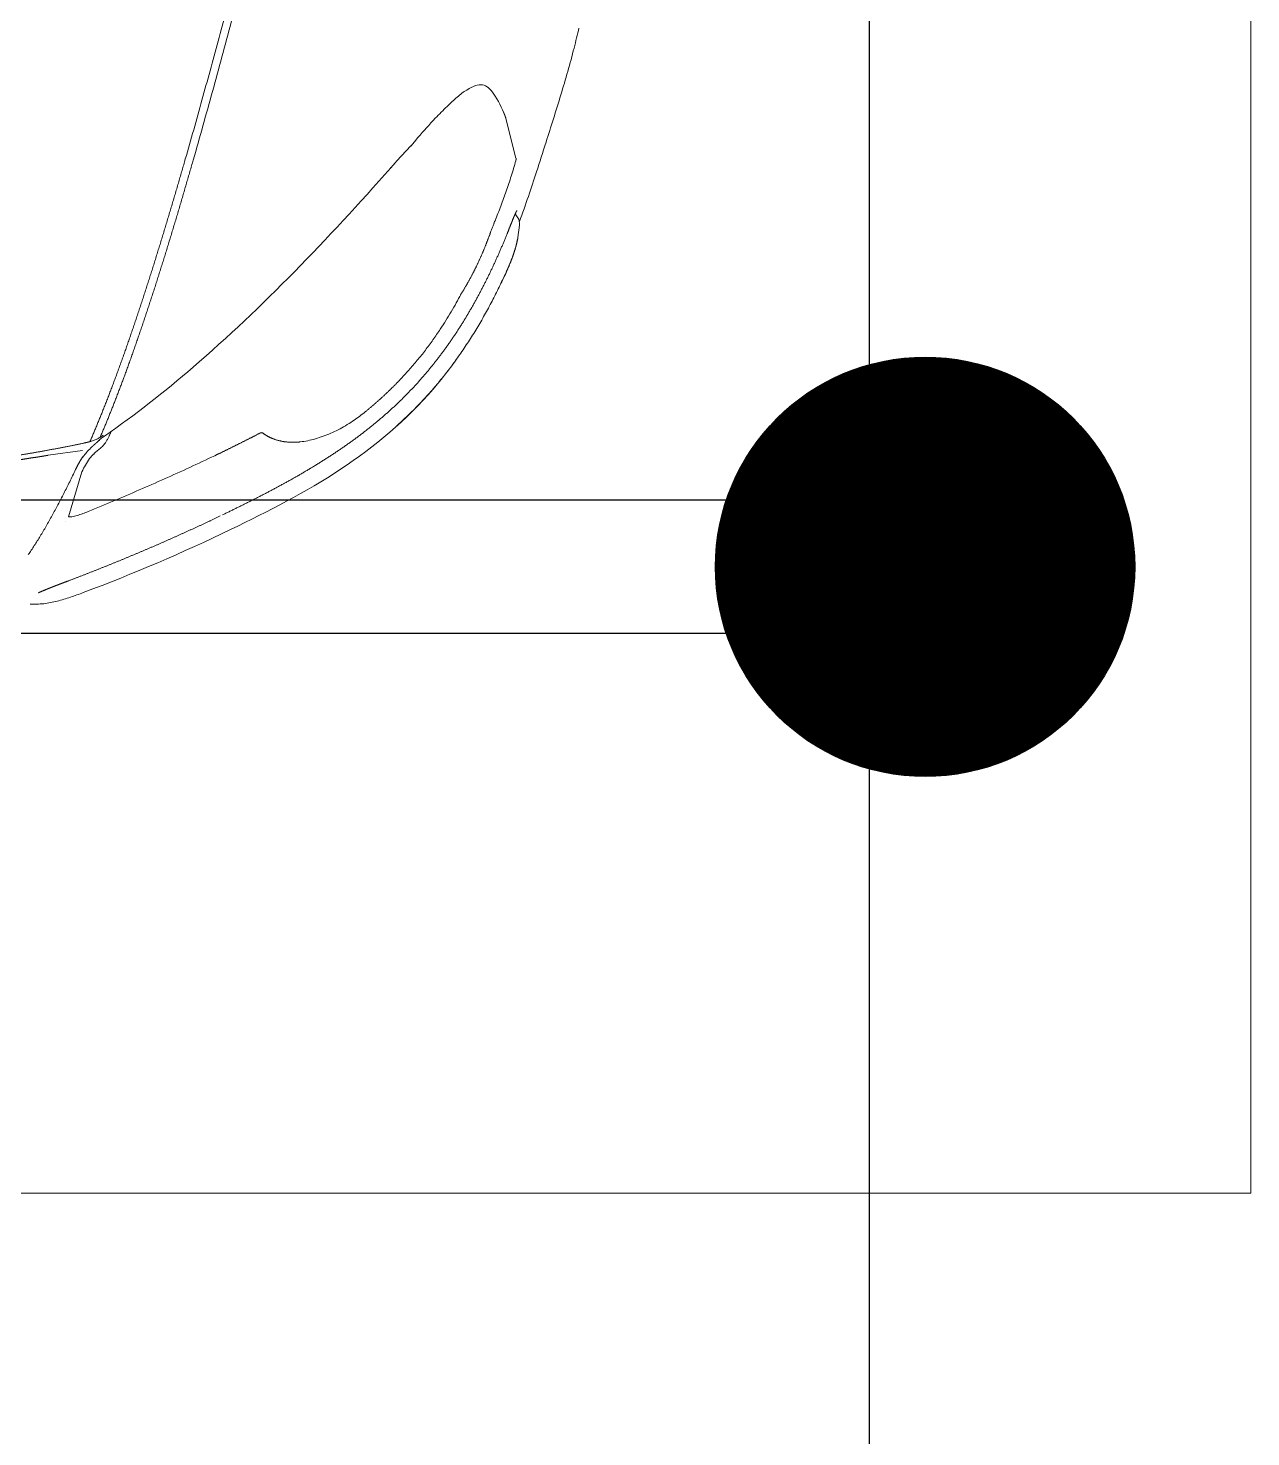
# Model space of a CAD drawing. Extents: x -2012 to 34975, y -1043 to 8321.
# Drawn here: x 33732.7 to 33824.4, y 1388.8 to 1494.4 of the extents above; entities that cross this region are included whole.
import ezdxf
from ezdxf.xclip import XClip

# ---------------------------------------------------------------- set-up
doc = ezdxf.new("R2010")
doc.units = 0
doc.header["$LTSCALE"] = 25
doc.header["$XCLIPFRAME"] = 0
doc.layers.get('0').update_dxf_attribs({"color": 9, "lineweight": 9})
for name, color, linetype, lineweight in [('04', 9, 'Continuous', 9), ('06D', 9, 'Continuous', 9), ('E-KABLO', 7, 'Continuous', 30), ('E-SOKAK AYDINLATMA ARMATÜRÜ', 7, 'Continuous', 30)]:
    doc.layers.add(name, color=color, linetype=linetype, lineweight=lineweight)

# ---------------------------------------------------------------- blocks, each defined once
blk = doc.blocks.new('p-araba-polo')
at = {"extrusion": (0, 0, -1)}
for p, q in [((0.3189, 0.7484), (0.328, 0.7495)), ((0.3334, 0.7485), (0.3346, 0.7476)), ((0.3344, 0.7478), (0.3365, 0.7464)), ((0.4081, 0.7394), (0.3783, 0.7469)), ((0.4278, 0.7293), (0.4248, 0.7314)), ((0.3875, 0.668), (0.3764, 0.6575)), ((0.3712, 0.653), (0.3749, 0.6562)), ((0.3749, 0.6562), (0.3764, 0.6575)), ((0.1683, 0.4355), (0.17, 0.4382)), ((0.172, 0.4427), (0.1727, 0.4429)), ((0.1727, 0.4429), (0.1735, 0.4432)), ((0.1094, 0.4114), (0.1433, 0.4214)), ((0.1556, 0.3961), (0.1593, 0.4217))]:
    blk.add_line(p, q, dxfattribs=at)
at = {"flags": 128}
for points in [[(0.427, 0.7064), (0.4277, 0.7072), (0.4282, 0.7081)], [(0.4171, 0.6952), (0.4181, 0.6962), (0.4193, 0.6975), (0.4207, 0.699)], [(0.3874, 0.668), (0.3906, 0.6707), (0.3938, 0.6734)]]:
    blk.add_lwpolyline(points, dxfattribs=at)
for points, knots in [([(0.3308, 0.7495), (0.3436, 0.7542), (0.3636, 0.7609), (0.3938, 0.7706), (0.4254, 0.7806), (0.4544, 0.789), (0.4711, 0.793), (0.4757, 0.7941)], [0, 0, 0, 0, 0.260213, 0.420209, 0.662967, 0.897224, 1, 1, 1, 1]), ([(0.2909, 0.7387), (0.2938, 0.74), (0.2996, 0.7426), (0.3085, 0.7459), (0.3146, 0.7476), (0.3178, 0.7481)], [0, 0, 0, 0, 0.333411, 0.666747, 1, 1, 1, 1]), ([(0.3764, 0.7468), (0.3726, 0.7457), (0.3649, 0.7434), (0.3536, 0.7396), (0.3424, 0.7356), (0.3351, 0.7327), (0.3314, 0.7312)], [0, 0, 0, 0, 0.250001, 0.500002, 0.750003, 1, 1, 1, 1]), ([(0.1774, 0.6572), (0.18, 0.6601), (0.1853, 0.6658), (0.1936, 0.6741), (0.2022, 0.6821), (0.2111, 0.6897), (0.2203, 0.697), (0.2298, 0.7039), (0.2395, 0.7105), (0.2494, 0.7168), (0.2595, 0.7227), (0.2698, 0.7283), (0.2803, 0.7337), (0.2874, 0.737), (0.2909, 0.7387)], [0, 0, 0, 0, 0.083333, 0.166665, 0.249997, 0.333329, 0.416662, 0.499995, 0.583328, 0.666661, 0.749996, 0.83333, 0.916665, 1, 1, 1, 1]), ([(0.3314, 0.7312), (0.3306, 0.7308), (0.3289, 0.7302), (0.3265, 0.7292), (0.3241, 0.7283), (0.3217, 0.7274), (0.3202, 0.7269), (0.3195, 0.7266)], [0, 0, 0, 0, 0.19886, 0.400952, 0.606006, 0.809658, 1, 1, 1, 1]), ([(0.0999, 0.5329), (0.1137, 0.5611), (0.1417, 0.6167), (0.1884, 0.6724), (0.2204, 0.6972), (0.2284, 0.7028)], [0, 0, 0, 0, 0.436314, 0.862947, 1, 1, 1, 1]), ([(0.2762, 0.7056), (0.2741, 0.7045), (0.2697, 0.7021), (0.2632, 0.6983), (0.2566, 0.6943), (0.2523, 0.6915), (0.2501, 0.6901)], [0, 0, 0, 0, 0.240377, 0.493552, 0.746754, 1, 1, 1, 1]), ([(0.2501, 0.6901), (0.2474, 0.6883), (0.2421, 0.6847), (0.2343, 0.679), (0.2268, 0.6729), (0.2194, 0.6665), (0.2145, 0.662), (0.2121, 0.6598)], [0, 0, 0, 0, 0.200084, 0.400065, 0.600042, 0.800036, 1, 1, 1, 1]), ([(0.17, 0.4382), (0.1858, 0.4614), (0.2457, 0.5368), (0.3175, 0.6057), (0.3712, 0.653)], [0, 0, 0, 0, 0.290843, 1, 1, 1, 1]), ([(0.1811, 0.6243), (0.18, 0.6226), (0.1777, 0.619), (0.1747, 0.6136), (0.172, 0.6079), (0.1698, 0.6023), (0.1679, 0.5965), (0.1664, 0.5907), (0.1659, 0.5869), (0.1656, 0.585)], [0, 0, 0, 0, 0.14287, 0.285738, 0.428603, 0.571464, 0.714319, 0.857165, 1, 1, 1, 1]), ([(0.1875, 0.633), (0.1864, 0.6316), (0.1842, 0.6288), (0.1821, 0.6258), (0.1811, 0.6243)], [0, 0, 0, 0, 0.500031, 1, 1, 1, 1]), ([(0.3769, 0.5048), (0.3854, 0.5073), (0.4025, 0.5121), (0.4283, 0.5193), (0.4542, 0.5264), (0.4802, 0.5334), (0.5063, 0.5403), (0.5325, 0.5472), (0.5587, 0.554), (0.5851, 0.5608), (0.6115, 0.5675), (0.6379, 0.5742), (0.6644, 0.5808), (0.6821, 0.5852), (0.6909, 0.5874)], [0, 0, 0, 0, 0.083342, 0.166682, 0.25, 0.333306, 0.416615, 0.499936, 0.583268, 0.666606, 0.749946, 0.83329, 0.916643, 1, 1, 1, 1]), ([(0.6916, 0.5814), (0.6764, 0.5776), (0.6461, 0.5701), (0.6008, 0.5587), (0.5557, 0.5472), (0.5107, 0.5355), (0.4661, 0.5235), (0.4216, 0.5114), (0.3923, 0.5031), (0.3777, 0.4989)], [0, 0, 0, 0, 0.142912, 0.285805, 0.428682, 0.57154, 0.714362, 0.857157, 1, 1, 1, 1]), ([(0.172, 0.5544), (0.1691, 0.5489), (0.1634, 0.5378), (0.158, 0.5266), (0.1553, 0.521)], [0, 0, 0, 0, 0.499946, 1, 1, 1, 1]), ([(0.1721, 0.5572), (0.1723, 0.557), (0.1726, 0.5565), (0.1725, 0.5554), (0.1722, 0.5547), (0.172, 0.5544)], [0, 0, 0, 0, 0.34173, 0.655167, 1, 1, 1, 1]), ([(0.1553, 0.521), (0.1524, 0.5147), (0.1464, 0.5022), (0.1379, 0.4833), (0.1296, 0.4643), (0.1214, 0.4453), (0.1161, 0.4325), (0.1135, 0.4261)], [0, 0, 0, 0, 0.199959, 0.399928, 0.599921, 0.799944, 1, 1, 1, 1]), ([(0.1576, 0.4313), (0.1582, 0.4321), (0.1596, 0.4337), (0.1616, 0.4362), (0.1632, 0.4376), (0.1641, 0.4383)], [0, 0, 0, 0, 0.335072, 0.667573, 1, 1, 1, 1]), ([(0.1641, 0.4383), (0.1647, 0.4387), (0.1659, 0.4396), (0.1678, 0.4407), (0.1692, 0.4414), (0.1699, 0.4417)], [0, 0, 0, 0, 0.333542, 0.667239, 1, 1, 1, 1]), ([(0.1691, 0.435), (0.1686, 0.4342), (0.1676, 0.4326), (0.1665, 0.43), (0.1661, 0.4282), (0.1658, 0.4273)], [0, 0, 0, 0, 0.333479, 0.665683, 1, 1, 1, 1]), ([(0.1684, 0.4358), (0.1683, 0.4357), (0.1677, 0.4351), (0.1672, 0.4346), (0.1668, 0.4342)], [0, 0, 0, 0, 0.227086, 1, 1, 1, 1]), ([(0.044, 0.3824), (0.044, 0.3841), (0.0439, 0.3875), (0.0443, 0.3927), (0.0451, 0.3978), (0.0462, 0.4028), (0.0476, 0.4078), (0.0492, 0.4127), (0.0509, 0.4176), (0.0521, 0.4208), (0.0527, 0.4224)], [0, 0, 0, 0, 0.124987, 0.249975, 0.374965, 0.49996, 0.624964, 0.749973, 0.874985, 1, 1, 1, 1]), ([(0.1135, 0.4261), (0.1129, 0.4247), (0.1118, 0.422), (0.1104, 0.4178), (0.1095, 0.414), (0.1094, 0.4122), (0.1094, 0.4114)], [0, 0, 0, 0, 0.270369, 0.539534, 0.807022, 1, 1, 1, 1]), ([(0.1433, 0.4214), (0.145, 0.4222), (0.1483, 0.4238), (0.1515, 0.426), (0.1531, 0.4271)], [0, 0, 0, 0, 0.500778, 1, 1, 1, 1]), ([(0.1553, 0.4228), (0.1545, 0.4221), (0.1529, 0.4209), (0.1502, 0.4193), (0.1476, 0.4179), (0.1458, 0.417), (0.1449, 0.4166)], [0, 0, 0, 0, 0.248986, 0.49846, 0.748736, 1, 1, 1, 1]), ([(0.1531, 0.4271), (0.1539, 0.4278), (0.1555, 0.429), (0.1569, 0.4305), (0.1576, 0.4313)], [0, 0, 0, 0, 0.5173, 1, 1, 1, 1]), ([(0.1619, 0.4288), (0.1608, 0.4277), (0.1586, 0.4255), (0.1564, 0.4237), (0.1553, 0.4228)], [0, 0, 0, 0, 0.500116, 1, 1, 1, 1]), ([(0.1658, 0.4273), (0.1656, 0.4266), (0.1653, 0.4252), (0.165, 0.4237), (0.1648, 0.423)], [0, 0, 0, 0, 0.499348, 1, 1, 1, 1]), ([(0.1449, 0.4166), (0.1418, 0.4151), (0.1357, 0.4122), (0.127, 0.4078), (0.1185, 0.4034), (0.1103, 0.399), (0.1024, 0.3945), (0.0949, 0.3901), (0.0878, 0.3856), (0.0833, 0.3826), (0.0811, 0.3811)], [0, 0, 0, 0, 0.125001, 0.250002, 0.375002, 0.500003, 0.625003, 0.750002, 0.875001, 1, 1, 1, 1]), ([(0.0615, 0.4113), (0.0608, 0.4095), (0.0594, 0.4057), (0.0572, 0.4), (0.0549, 0.3942), (0.0534, 0.3907), (0.0526, 0.3888)], [0, 0, 0, 0, 0.242914, 0.490387, 0.743262, 1, 1, 1, 1]), ([(0.1535, 0.3825), (0.1538, 0.3848), (0.1545, 0.3893), (0.1553, 0.3939), (0.1556, 0.3961)], [0, 0, 0, 0, 0.499954, 1, 1, 1, 1]), ([(0.1516, 0.371), (0.1519, 0.373), (0.1526, 0.3768), (0.1532, 0.3806), (0.1535, 0.3825)], [0, 0, 0, 0, 0.500002, 1, 1, 1, 1])]:
    blk.add_open_spline(points, degree=3, knots=knots)
for points, degree in [([(0.328, 0.7495), (0.3299, 0.7499), (0.3326, 0.7491), (0.3334, 0.7485)], 3), ([(0.3217, 0.7403), (0.3016, 0.7322), (0.2819, 0.7231), (0.2626, 0.713), (0.244, 0.7016), (0.2263, 0.6886), (0.21, 0.6742), (0.1949, 0.6585)], 7), ([(0.3189, 0.7484), (0.3138, 0.7474), (0.3089, 0.7461), (0.3042, 0.7445), (0.2997, 0.7427), (0.2953, 0.7407), (0.2909, 0.7387)], 6), ([(0.3392, 0.7476), (0.3378, 0.7469), (0.3359, 0.746), (0.3336, 0.745), (0.3308, 0.7439), (0.3278, 0.7427), (0.3247, 0.7415), (0.3217, 0.7403)], 7), ([(0.3218, 0.7403), (0.3218, 0.7404), (0.3217, 0.7404), (0.3217, 0.7403), (0.3217, 0.7403), (0.3217, 0.7403)], 5), ([(0.3217, 0.7403), (0.3217, 0.7403), (0.3217, 0.7404), (0.3217, 0.7404), (0.3218, 0.7403), (0.3218, 0.7403)], 5), ([(0.3342, 0.7479), (0.3342, 0.7479), (0.3342, 0.7479), (0.3343, 0.7479), (0.3343, 0.7479), (0.3343, 0.7479)], 5), ([(0.3342, 0.7479), (0.3342, 0.7479), (0.3343, 0.7479), (0.3343, 0.7479)], 3), ([(0.3392, 0.7476), (0.3389, 0.7475), (0.3386, 0.7474), (0.3383, 0.7472), (0.3379, 0.747), (0.3377, 0.7468)], 5), ([(0.3392, 0.7476), (0.339, 0.7475), (0.3387, 0.7474), (0.3385, 0.7473), (0.3382, 0.7472), (0.338, 0.747)], 5), ([(0.3764, 0.7468), (0.3768, 0.7469), (0.3772, 0.747), (0.3776, 0.747), (0.378, 0.747), (0.3783, 0.7469)], 5), ([(0.4081, 0.7394), (0.4089, 0.7391), (0.4097, 0.7388), (0.4106, 0.7385), (0.4114, 0.7382), (0.4122, 0.7378), (0.4131, 0.7375)], 6), ([(0.4248, 0.7314), (0.4196, 0.7347), (0.4139, 0.7373), (0.4081, 0.7394)], 3), ([(0.2817, 0.7343), (0.2817, 0.7343), (0.2818, 0.7344), (0.2818, 0.7344)], 3), ([(0.284, 0.7354), (0.2863, 0.7365), (0.2886, 0.7376), (0.2909, 0.7387)], 3), ([(0.291, 0.7387), (0.2909, 0.7387), (0.2909, 0.7387)], 2), ([(0.3291, 0.7303), (0.3291, 0.7303), (0.3292, 0.7304), (0.3293, 0.7304), (0.3293, 0.7304), (0.3294, 0.7304), (0.3294, 0.7304), (0.3295, 0.7304), (0.3296, 0.7305), (0.3296, 0.7305)], 9), ([(0.3296, 0.7305), (0.3296, 0.7305), (0.3295, 0.7304), (0.3294, 0.7304), (0.3294, 0.7304), (0.3293, 0.7304), (0.3293, 0.7304), (0.3292, 0.7304), (0.3291, 0.7303), (0.3291, 0.7303)], 9), ([(0.3291, 0.7303), (0.3291, 0.7303), (0.3291, 0.7303), (0.3291, 0.7303), (0.3291, 0.7303), (0.3291, 0.7303), (0.3291, 0.7303), (0.3291, 0.7303), (0.3291, 0.7303), (0.3291, 0.7303)], 9), ([(0.3317, 0.7313), (0.3315, 0.7313), (0.3314, 0.7312), (0.3314, 0.7312), (0.3314, 0.7312), (0.3314, 0.7312)], 5), ([(0.3317, 0.7313), (0.3315, 0.7313), (0.3314, 0.7312), (0.3314, 0.7312), (0.3314, 0.7312), (0.3314, 0.7312)], 5), ([(0.4334, 0.7204), (0.4334, 0.7239), (0.4311, 0.7269), (0.4278, 0.7293)], 3), ([(0.3195, 0.7266), (0.3131, 0.7243), (0.3067, 0.7217), (0.3004, 0.7189), (0.2941, 0.7159), (0.288, 0.7127), (0.2819, 0.7091), (0.276, 0.7054)], 7), ([(0.3228, 0.7278), (0.322, 0.7276), (0.3213, 0.7275), (0.3207, 0.7272), (0.3201, 0.7269), (0.3195, 0.7266)], 5), ([(0.3228, 0.7278), (0.322, 0.7276), (0.3213, 0.7275), (0.3207, 0.7272), (0.3201, 0.7269), (0.3195, 0.7266)], 5), ([(0.4282, 0.7081), (0.4316, 0.7131), (0.4335, 0.7174), (0.4334, 0.7204)], 3), ([(0.2765, 0.7057), (0.2764, 0.7057), (0.2762, 0.7056), (0.2761, 0.7056), (0.276, 0.7055), (0.276, 0.7054)], 5), ([(0.2765, 0.7057), (0.2764, 0.7057), (0.2762, 0.7056), (0.2761, 0.7056), (0.276, 0.7055), (0.276, 0.7054)], 5), ([(0.4207, 0.699), (0.423, 0.7016), (0.4252, 0.704), (0.427, 0.7064)], 3), ([(0.3938, 0.6734), (0.3987, 0.6777), (0.4036, 0.682), (0.4082, 0.6864)], 3), ([(0.4082, 0.6864), (0.4113, 0.6894), (0.4143, 0.6923), (0.4171, 0.6952)], 3), ([(0.3876, 0.668), (0.3876, 0.668), (0.3875, 0.668), (0.3874, 0.668)], 3), ([(0.3874, 0.668), (0.3875, 0.668), (0.3875, 0.668), (0.3875, 0.668), (0.3876, 0.668), (0.3876, 0.668)], 5), ([(0.1949, 0.6585), (0.1794, 0.6422), (0.1652, 0.6246), (0.1526, 0.6059), (0.1412, 0.5866), (0.1306, 0.5668), (0.1206, 0.5469), (0.1109, 0.5267)], 7), ([(0.1875, 0.633), (0.1921, 0.6388), (0.1969, 0.6443), (0.2018, 0.6497), (0.2069, 0.6548), (0.2121, 0.6598)], 5), ([(0.195, 0.6586), (0.1949, 0.6586), (0.1949, 0.6586), (0.1949, 0.6586), (0.1949, 0.6585), (0.1949, 0.6585)], 5), ([(0.3749, 0.6561), (0.3748, 0.6562), (0.3749, 0.6563), (0.375, 0.6562)], 3), ([(0.3749, 0.6561), (0.3748, 0.6562), (0.3749, 0.6563), (0.375, 0.6562)], 3), ([(0.3756, 0.655), (0.3756, 0.655), (0.3756, 0.655), (0.3756, 0.655), (0.3756, 0.655), (0.3756, 0.655)], 5), ([(0.3756, 0.655), (0.3756, 0.655), (0.3756, 0.655), (0.3756, 0.655), (0.3756, 0.655), (0.3756, 0.655)], 5), ([(0.3712, 0.6529), (0.3712, 0.6531), (0.3712, 0.6531), (0.3714, 0.6529)], 3), ([(0.1721, 0.5572), (0.1688, 0.5617), (0.1665, 0.5669), (0.1652, 0.5727), (0.165, 0.5788), (0.1656, 0.585)], 5), ([(0.1553, 0.521), (0.1585, 0.5277), (0.1618, 0.5344), (0.1652, 0.5411), (0.1685, 0.5478), (0.172, 0.5544)], 5), ([(0.172, 0.5544), (0.1723, 0.555), (0.1726, 0.5556), (0.1728, 0.5563), (0.1724, 0.5568), (0.1721, 0.5572)], 5), ([(0.0527, 0.4224), (0.0668, 0.4599), (0.0826, 0.4968), (0.0999, 0.5329)], 3), ([(0.0999, 0.5329), (0.0999, 0.5329), (0.1, 0.5328)], 2), ([(0.1, 0.5328), (0.0999, 0.5329), (0.0999, 0.5329)], 2), ([(0.1101, 0.5251), (0.1025, 0.5092), (0.0951, 0.4931), (0.0879, 0.477), (0.081, 0.4607), (0.0743, 0.4443), (0.0678, 0.4279), (0.0615, 0.4113)], 7), ([(0.1658, 0.4273), (0.1921, 0.4388), (0.2207, 0.4498), (0.2508, 0.4602), (0.2818, 0.4704), (0.3133, 0.4801), (0.3453, 0.4896), (0.3777, 0.4989)], 7), ([(0.3769, 0.5048), (0.3446, 0.4956), (0.3126, 0.4861), (0.2815, 0.4765), (0.2514, 0.4666), (0.2221, 0.4565), (0.1943, 0.4459), (0.1691, 0.435)], 7), ([(0.1619, 0.4288), (0.1628, 0.4298), (0.1636, 0.4307), (0.1644, 0.4316), (0.1652, 0.4325), (0.166, 0.4334), (0.1668, 0.4342)], 6), ([(0.1668, 0.4342), (0.1658, 0.4332), (0.1648, 0.4321), (0.1639, 0.431), (0.163, 0.43), (0.1619, 0.4288)], 5), ([(0.1706, 0.4373), (0.1701, 0.4365), (0.1696, 0.4358), (0.1691, 0.435)], 3), ([(0.1706, 0.4373), (0.1703, 0.4368), (0.17, 0.4364), (0.1697, 0.4359), (0.1693, 0.4355), (0.1691, 0.435)], 5), ([(0.1699, 0.4417), (0.1707, 0.4421), (0.1715, 0.4424), (0.1724, 0.4428)], 3), ([(0.1724, 0.4428), (0.1717, 0.4425), (0.171, 0.4422), (0.1703, 0.4419)], 3), ([(0.1724, 0.4428), (0.1726, 0.4429), (0.1728, 0.443), (0.1729, 0.443), (0.1731, 0.4431), (0.1733, 0.4432), (0.1735, 0.4432)], 6), ([(0.1724, 0.4428), (0.1727, 0.443), (0.1731, 0.4431), (0.1735, 0.4432)], 3), ([(0.1731, 0.4427), (0.173, 0.4429), (0.1729, 0.443), (0.1727, 0.4429), (0.1726, 0.4429), (0.1724, 0.4428)], 5), ([(0.1724, 0.4428), (0.1726, 0.4429), (0.1727, 0.4429), (0.1729, 0.443), (0.173, 0.4429), (0.1731, 0.4427)], 5), ([(0.0527, 0.4224), (0.0527, 0.4224), (0.0527, 0.4223)], 2), ([(0.0527, 0.4223), (0.0527, 0.4224), (0.0527, 0.4224)], 2), ([(0.1449, 0.4166), (0.1466, 0.4174), (0.1484, 0.4183), (0.1502, 0.4192), (0.152, 0.4203), (0.1537, 0.4215), (0.1553, 0.4228)], 6), ([(0.1531, 0.4271), (0.1538, 0.4277), (0.1545, 0.4282), (0.1552, 0.4288), (0.1558, 0.4294), (0.1564, 0.43), (0.157, 0.4306), (0.1576, 0.4313)], 7), ([(0.1554, 0.3724), (0.157, 0.3826), (0.1588, 0.3928), (0.1607, 0.403), (0.1627, 0.4132), (0.1648, 0.423)], 5), ([(0.1658, 0.4273), (0.1656, 0.4265), (0.1654, 0.4256), (0.1652, 0.4247), (0.165, 0.4239), (0.1648, 0.423)], 5), ([(0.0615, 0.4113), (0.0603, 0.4081), (0.0591, 0.4049), (0.0579, 0.4017), (0.0566, 0.3984), (0.0553, 0.3951), (0.0539, 0.3919), (0.0526, 0.3888)], 7), ([(0.0616, 0.4115), (0.0615, 0.4115), (0.0614, 0.4115), (0.0614, 0.4115), (0.0615, 0.4114), (0.0615, 0.4113)], 5), ([(0.0616, 0.4115), (0.0615, 0.4115), (0.0614, 0.4115), (0.0614, 0.4115), (0.0615, 0.4114), (0.0615, 0.4113)], 5), ([(0.1058, 0.4093), (0.1058, 0.4093), (0.1058, 0.4094), (0.1058, 0.4094), (0.1058, 0.4094), (0.1058, 0.4094), (0.1058, 0.4094), (0.1058, 0.4094)], 7), ([(0.1058, 0.4093), (0.1058, 0.4094), (0.1058, 0.4094), (0.1058, 0.4094)], 3), ([(0.1556, 0.3961), (0.1553, 0.3942), (0.155, 0.3923), (0.1546, 0.3903), (0.1543, 0.3884), (0.154, 0.3864), (0.1538, 0.3845), (0.1535, 0.3825)], 7), ([(0.053, 0.3896), (0.0528, 0.3896), (0.0527, 0.3894), (0.0526, 0.3892), (0.0526, 0.389), (0.0526, 0.3888)], 5), ([(0.1535, 0.3825), (0.1532, 0.3809), (0.1529, 0.3793), (0.1527, 0.3776), (0.1524, 0.376), (0.1522, 0.3743), (0.1519, 0.3727), (0.1516, 0.371)], 7)]:
    blk.add_open_spline(points, degree=degree)
blk = doc.blocks.new('SOKAK AYDINLATMA ARMATÜRÜ')
at = {"layer": 'E-SOKAK AYDINLATMA ARMATÜRÜ', "color": 4}
for p, q in [((-5, 0), (-5, 76.18)), ((5, 0), (5, 76.18))]:
    blk.add_line(p, q, dxfattribs=at)
at = {"layer": 'E-SOKAK AYDINLATMA ARMATÜRÜ', "color": 4, "const_width": 15.72}
blk.add_lwpolyline([(0, -7.86, 1), (0, 7.86, 1)], format="xyb", close=True, dxfattribs=at)
at = {"layer": 'E-SOKAK AYDINLATMA ARMATÜRÜ', "color": 4}
blk.add_circle((0, 0), 15.72, dxfattribs=at)

msp = doc.modelspace()

# ---------------------------------------------------------------- linework, layer by layer
at = {"layer": '06D'}
msp.add_lwpolyline([(33574.41, 1407.04), (33824.41, 1407.04), (33824.41, 1907.04), (33574.41, 1907.04)], close=True, dxfattribs=at)
at = {"layer": 'E-KABLO', "color": 6}
msp.add_line((33795.77, 3977.51), (33795.77, 317.8), dxfattribs=at)

# ---------------------------------------------------------------- block references
at = {"layer": '04'}
ref = msp.add_blockref('p-araba-polo', (33694.6, 1446.8), dxfattribs=dict(at, xscale=-100, yscale=100, zscale=100, rotation=270))
XClip(ref).set_block_clipping_path([(-0.0924763951, -0.9835002962), (4.0650970395, 0.9845199444)])
at = {"layer": 'E-KABLO', "color": 6, "rotation": 90}
msp.add_blockref('SOKAK AYDINLATMA ARMATÜRÜ', (33799.98, 1454), dxfattribs=at)

doc.saveas('drawing.dxf')
